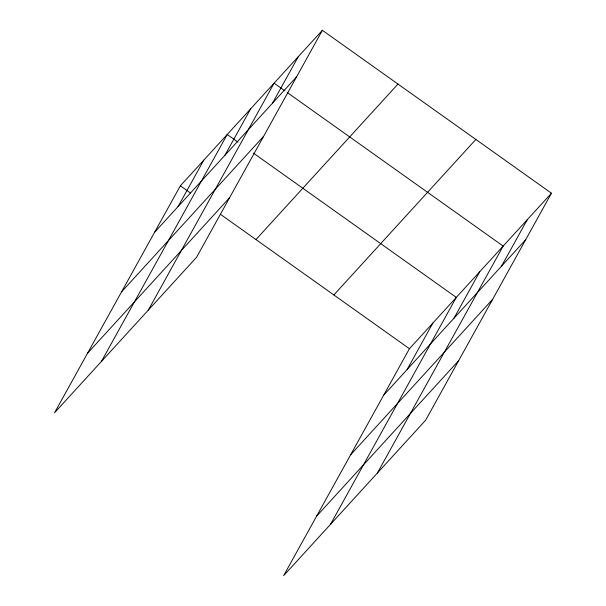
<?xml version="1.0" encoding="UTF-8"?>
<svg xmlns="http://www.w3.org/2000/svg" width="606" height="606" viewBox="0 0 606 606"><rect width="100%" height="100%" fill="white"/><g stroke="black" fill="none" stroke-linecap="round" stroke-linejoin="round"><path stroke-width="0.91" d="M322.384 30.3L180.361 185.8L54.54 412.784L196.564 257.285L322.384 30.3L551.46 193.216L425.639 420.2L283.616 575.7L409.436 348.715L551.46 193.216M178.02 206.638L203.798 160.143M101.407 361.471L227.227 134.487L238.029 142.168M224.887 155.325L250.664 108.83M148.273 310.158L274.094 83.173L284.896 90.855M272.465 103.232L298.243 56.737M407.096 369.554L432.873 323.059M330.482 524.387L456.303 297.402L253.459 153.136M453.962 318.241L479.74 271.738M377.349 473.066L503.169 246.081L287.214 92.498M501.541 266.148L527.311 219.645M154.591 232.303L296.607 76.795M121.571 291.857L263.595 136.358M87.559 353.23L229.576 197.723M255.959 239.567L397.975 84.06M333.845 294.955L475.861 139.448M383.666 395.21L525.682 239.711M350.647 454.773L492.67 299.273M316.635 516.138L458.651 360.638M180.361 185.8L190.39 192.935M220.478 214.327L409.436 348.715"/></g></svg>
